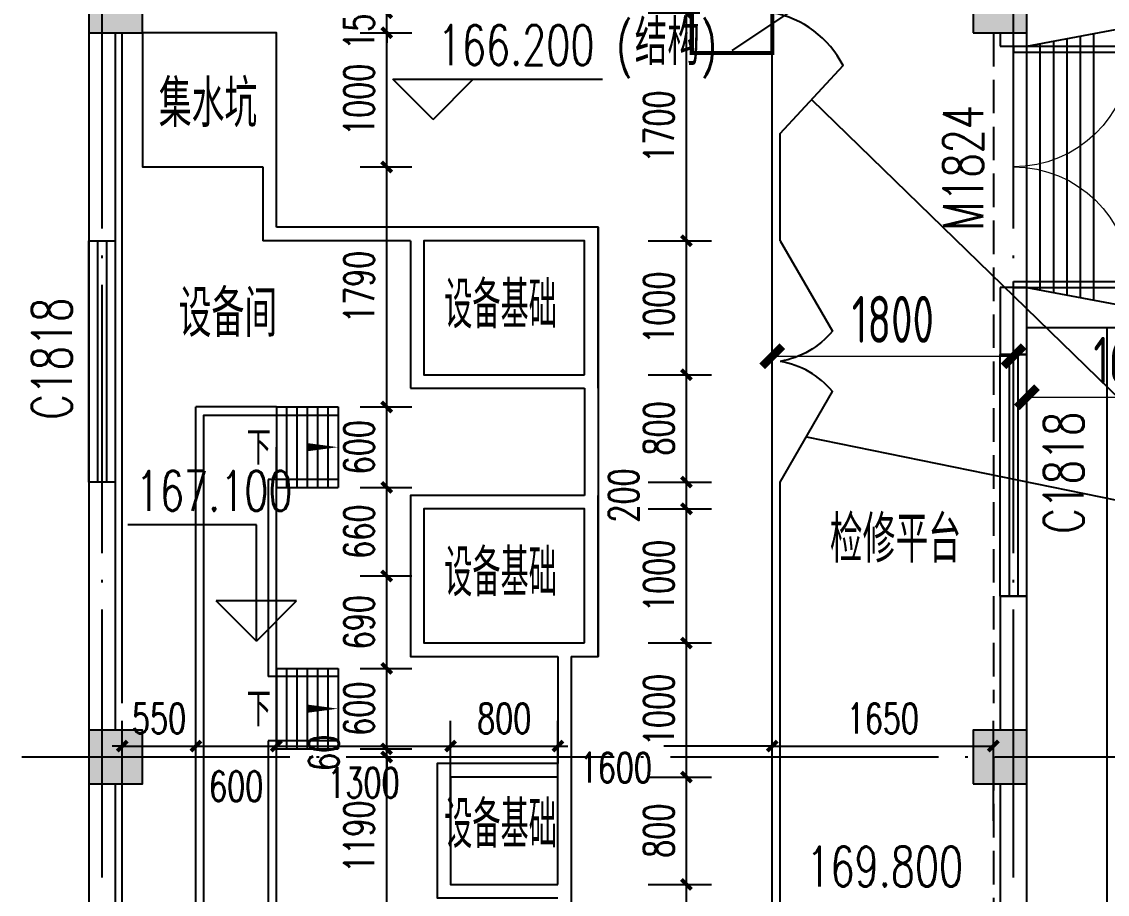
# Model space of a CAD drawing. Header units: millimetres. Extents: x 1742399 to 4898386, y 2481636 to 5226310.
# Drawn here: x 2088888 to 2096988, y 2673816 to 2680323 of the extents above; entities that cross this region are included whole.
import ezdxf

# ---------------------------------------------------------------- set-up
doc = ezdxf.new("R2010")
doc.units = ezdxf.units.MM
doc.header["$LTSCALE"] = 1000
doc.linetypes.add('DASH', pattern=[0.35, 0.25, -0.1])
doc.linetypes.add('DOTE', pattern=[2.42, 2, -0.2, 0.02, -0.2])
for name, color, linetype in [('COLUMN', 4, 'Continuous'), ('DIM_ELEV', 3, 'Continuous'), ('DIM_LEAD', 3, 'Continuous'), ('DOTE', 1, 'DOTE'), ('GROUND', 2, 'Continuous'), ('PUB_DIM', 3, 'Continuous'), ('PUB_HATCH', 8, 'Continuous'), ('STAIR', 2, 'Continuous'), ('TWT_TEXT', 7, 'Continuous'), ('WALL', 4, 'Continuous'), ('WINDOW_TEXT', 7, 'Continuous'), ('YHJ_剖面_梁板', 4, 'Continuous'), ('YHJ_平面_门窗', 3, 'Continuous'), ('YHJ_引出、索引', 3, 'Continuous'), ('YHJ_标高', 3, 'Continuous'), ('YHJ_立面_墙线中', 2, 'Continuous'), ('电缆沟', 7, 'Continuous'), ('附属构件', 6, 'Continuous')]:
    doc.layers.add(name, color=color, linetype=linetype)
doc.styles.add('_TCH_DIM', font='SIMPLEX', dxfattribs={"bigfont": 'GBCBIG'})
doc.styles.add('_TCH_DIM_T3', font='SIMPLEX', dxfattribs={"width": 0.705882, "bigfont": 'GBCBIG'})
doc.styles.add('_TCH_WINDOW', font='SIMPLEX', dxfattribs={"bigfont": 'GBCBIG'})
doc.styles.add('TSSD_REIN_T3', font='tssdeng.shx', dxfattribs={"width": 0.7, "bigfont": 'hztxt.shx'})
doc.styles.add('tssdeng', font='tssdeng.shx', dxfattribs={"width": 0.7, "bigfont": 'hztxt.shx'})
doc.styles.add('样式 1', font='tssdeng.shx', dxfattribs={"width": 0.7, "bigfont": 'hztxt.shx'})
doc.dimstyles.new('_TCH_ARCH&&100', dxfattribs={"dimtxt": 350, "dimasz": 150, "dimexe": 100, "dimexo": 200, "dimgap": 100, "dimtad": 1, "dimdec": 0, "dimzin": 0, "dimdsep": 46, "dimtxsty": 'TSSD_REIN_T3', "dimblk": 'ARCHTICK', "dimcen": 0.09, "dimclrt": 7, "dimazin": 2, "dimtfac": 1, "dimtdec": 0, "dimtix": 1, "dimtmove": 2, "dimatfit": 3, "dimfxl": 1, "dimfxlon": 1, "dimtolj": 1, "dimtzin": 0, "dimlwd": 18, "dimlwe": 18, "dimarcsym": 0})
doc.dimstyles.new('_TCH_ARCH&&75', dxfattribs={"dimtxt": 223.125, "dimasz": 75, "dimexe": 187.5, "dimexo": 225, "dimgap": 94.6875, "dimtad": 1, "dimdec": 0, "dimzin": 0, "dimdsep": 46, "dimtxsty": '_TCH_DIM_T3', "dimblk": 'ARCHTICK', "dimcen": 0.09, "dimclrt": 7, "dimazin": 2, "dimtfac": 1, "dimtdec": 0, "dimtix": 1, "dimtmove": 2, "dimatfit": 3, "dimfxl": 75, "dimtolj": 1, "dimtzin": 0, "dimarcsym": 0})

# ---------------------------------------------------------------- blocks, each defined once
blk = doc.blocks.new('_FZH')
blk.add_lwpolyline([(-0.5, -0.5), (0.5, -0.5), (0.5, 0.5), (-0.5, 0.5)], close=True)
at = {"layer": 'PUB_HATCH'}
blk.add_solid([(-0.5, -0.5), (0.5, -0.5), (-0.5, 0.5), (0.5, 0.5)], dxfattribs=at)
blk = doc.blocks.new('$WINLIB2D$00000001')
at = {"color": 0}
for points in [[(-0.5, 0.5), (-0.5, -0.5)], [(-0.5, 0.5), (0.5, 0.5)], [(0.5, -0.5), (0.5, 0.5)], [(0.5, 0.1667), (-0.5, 0.1667)], [(0.5, -0.1667), (-0.5, -0.1667)], [(-0.5, -0.5), (0.5, -0.5)]]:
    blk.add_lwpolyline(points, dxfattribs=at)
blk = doc.blocks.new('$DorLib2D$00000002')
for p, q in [((-0.5, 0), (-0.5, 0.4875)), ((-0.475, 0.4875), (-0.5, 0.4875)), ((-0.475, 0), (-0.475, 0.4875)), ((0.475, 0), (0.475, 0.4875)), ((0.475, 0.4875), (0.5, 0.4875)), ((0.5, 0), (0.5, 0.4875)), ((-0.5, 0), (-0.475, 0)), ((0.5, 0), (0.475, 0))]:
    blk.add_line(p, q)
at = {"lineweight": 13}
for centre, start, end in [((-0.4875, 0), 0, 88.5307), ((0.4875, 0), 91.4693, 180)]:
    blk.add_arc(centre, 0.4875, start, end, dxfattribs=at)
blk = doc.blocks.new('_ArchTick')
at = {"color": 0, "linetype": 'ByBlock', "const_width": 0.4}
blk.add_lwpolyline([(-0.5, -0.5), (0.5, 0.5)], dxfattribs=at)
blk = doc.blocks.new('*D183')
at = {"layer": 'Defpoints', "color": 0, "transparency": 16777216}
for p in [(2094488.5, 2678616.9), (2096288.5, 2678616.9), (2096288.5, 2677828.1)]:
    blk.add_point(p, dxfattribs=at)
at = {"layer": 'PUB_DIM', "color": 0, "lineweight": 18, "transparency": 16777216}
for p, q in [((2094488.5, 2677829.1), (2094488.5, 2677728.1)), ((2094488.5, 2677828.1), (2096288.5, 2677828.1)), ((2096288.5, 2677829.1), (2096288.5, 2677728.1))]:
    blk.add_line(p, q, dxfattribs=at)
at = {"layer": 'PUB_DIM', "color": 0, "lineweight": 18, "transparency": 16777216, "xscale": 150, "yscale": 150, "zscale": 150, "rotation": 180}
blk.add_blockref('_ArchTick', (2094488.5, 2677828.1), dxfattribs=at)
at = {"layer": 'PUB_DIM', "color": 0, "lineweight": 18, "transparency": 16777216, "xscale": 150, "yscale": 150, "zscale": 150}
blk.add_blockref('_ArchTick', (2096288.5, 2677828.1), dxfattribs=at)
at = {"layer": 'PUB_DIM', "color": 7, "transparency": 16777216, "insert": (2095388.5, 2678103.1), "char_height": 350, "attachment_point": 5, "style": 'TSSD_REIN_T3'}
blk.add_mtext('\\A1;1800', dxfattribs=at)
blk = doc.blocks.new('*D426')
at = {"layer": 'Defpoints', "color": 0, "transparency": 16777216}
for p in [(2096388.5, 2678040), (2097988.5, 2678040), (2097988.5, 2677523)]:
    blk.add_point(p, dxfattribs=at)
at = {"layer": 'PUB_DIM', "color": 0, "lineweight": 18, "transparency": 16777216}
for p, q in [((2096388.5, 2677524), (2096388.5, 2677423)), ((2096388.5, 2677523), (2097988.5, 2677523)), ((2097988.5, 2677524), (2097988.5, 2677423))]:
    blk.add_line(p, q, dxfattribs=at)
at = {"layer": 'PUB_DIM', "color": 0, "lineweight": 18, "transparency": 16777216, "xscale": 150, "yscale": 150, "zscale": 150, "rotation": 180}
blk.add_blockref('_ArchTick', (2096388.5, 2677523), dxfattribs=at)
at = {"layer": 'PUB_DIM', "color": 0, "lineweight": 18, "transparency": 16777216, "xscale": 150, "yscale": 150, "zscale": 150}
blk.add_blockref('_ArchTick', (2097988.5, 2677523), dxfattribs=at)
at = {"layer": 'PUB_DIM', "color": 7, "transparency": 16777216, "insert": (2097188.5, 2677798), "char_height": 350, "attachment_point": 5, "style": 'TSSD_REIN_T3'}
blk.add_mtext('\\A1;1600', dxfattribs=at)
blk = doc.blocks.new('*D486')
at = {"layer": 'Defpoints', "color": 0, "transparency": 16777216}
for p in [(2093338.5, 2680390), (2093848.4, 2680390), (2093338.5, 2678690)]:
    blk.add_point(p, dxfattribs=at)
at = {"layer": 'PUB_DIM', "color": 0, "lineweight": -2, "transparency": 16777216}
for p, q in [((2093563.5, 2680390), (2094035.9, 2680390)), ((2093848.4, 2678690), (2093848.4, 2680390)), ((2093563.5, 2678690), (2094035.9, 2678690))]:
    blk.add_line(p, q, dxfattribs=at)
at = {"layer": 'PUB_DIM', "color": 0, "lineweight": -2, "transparency": 16777216, "xscale": 75, "yscale": 75, "zscale": 75}
for p, rotation in [((2093848.4, 2680390), 90), ((2093848.4, 2678690), 270)]:
    blk.add_blockref('_ArchTick', p, dxfattribs=dict(at, rotation=rotation))
at = {"layer": 'PUB_DIM', "color": 7, "transparency": 16777216, "insert": (2093642.2, 2679540), "char_height": 223.12, "attachment_point": 5, "rotation": 90, "style": '_TCH_DIM_T3'}
blk.add_mtext('\\A1;1700', dxfattribs=at)
blk = doc.blocks.new('*D487')
at = {"layer": 'Defpoints', "color": 0, "transparency": 16777216}
for p in [(2093338.5, 2678690), (2093848.4, 2678690), (2093338.5, 2677690)]:
    blk.add_point(p, dxfattribs=at)
at = {"layer": 'PUB_DIM', "color": 0, "lineweight": -2, "transparency": 16777216}
for p, q in [((2093563.5, 2678690), (2094035.9, 2678690)), ((2093848.4, 2677690), (2093848.4, 2678690)), ((2093563.5, 2677690), (2094035.9, 2677690))]:
    blk.add_line(p, q, dxfattribs=at)
at = {"layer": 'PUB_DIM', "color": 0, "lineweight": -2, "transparency": 16777216, "xscale": 75, "yscale": 75, "zscale": 75}
for p, rotation in [((2093848.4, 2678690), 90), ((2093848.4, 2677690), 270)]:
    blk.add_blockref('_ArchTick', p, dxfattribs=dict(at, rotation=rotation))
at = {"layer": 'PUB_DIM', "color": 7, "transparency": 16777216, "insert": (2093642.2, 2678190), "char_height": 223.12, "attachment_point": 5, "rotation": 90, "style": '_TCH_DIM_T3'}
blk.add_mtext('\\A1;1000', dxfattribs=at)
blk = doc.blocks.new('*D488')
at = {"layer": 'Defpoints', "color": 0, "transparency": 16777216}
for p in [(2093338.5, 2677690), (2093848.4, 2677690), (2093338.5, 2676890)]:
    blk.add_point(p, dxfattribs=at)
at = {"layer": 'PUB_DIM', "color": 0, "lineweight": -2, "transparency": 16777216}
for p, q in [((2093563.5, 2677690), (2094035.9, 2677690)), ((2093848.4, 2676890), (2093848.4, 2677690)), ((2093563.5, 2676890), (2094035.9, 2676890))]:
    blk.add_line(p, q, dxfattribs=at)
at = {"layer": 'PUB_DIM', "color": 0, "lineweight": -2, "transparency": 16777216, "xscale": 75, "yscale": 75, "zscale": 75}
for p, rotation in [((2093848.4, 2677690), 90), ((2093848.4, 2676890), 270)]:
    blk.add_blockref('_ArchTick', p, dxfattribs=dict(at, rotation=rotation))
at = {"layer": 'PUB_DIM', "color": 7, "transparency": 16777216, "insert": (2093642.2, 2677290), "char_height": 223.12, "attachment_point": 5, "rotation": 90, "style": '_TCH_DIM_T3'}
blk.add_mtext('\\A1;800', dxfattribs=at)
blk = doc.blocks.new('*D489')
at = {"layer": 'Defpoints', "color": 0, "transparency": 16777216}
for p in [(2093338.5, 2676890), (2093848.4, 2676890), (2093338.5, 2676690)]:
    blk.add_point(p, dxfattribs=at)
at = {"layer": 'PUB_DIM', "color": 0, "lineweight": -2, "transparency": 16777216}
for p, q in [((2093563.5, 2676890), (2094035.9, 2676890)), ((2093848.4, 2676690), (2093848.4, 2676890)), ((2093563.5, 2676690), (2094035.9, 2676690))]:
    blk.add_line(p, q, dxfattribs=at)
at = {"layer": 'PUB_DIM', "color": 0, "lineweight": -2, "transparency": 16777216, "xscale": 75, "yscale": 75, "zscale": 75}
for p, rotation in [((2093848.4, 2676890), 90), ((2093848.4, 2676690), 270)]:
    blk.add_blockref('_ArchTick', p, dxfattribs=dict(at, rotation=rotation))
at = {"layer": 'PUB_DIM', "color": 7, "transparency": 16777216, "insert": (2093379.7, 2676790), "char_height": 223.12, "attachment_point": 5, "rotation": 90, "style": '_TCH_DIM_T3'}
blk.add_mtext('\\A1;200', dxfattribs=at)
blk = doc.blocks.new('*D490')
at = {"layer": 'Defpoints', "color": 0, "transparency": 16777216}
for p in [(2093338.5, 2676690), (2093848.4, 2676690), (2093338.5, 2675690)]:
    blk.add_point(p, dxfattribs=at)
at = {"layer": 'PUB_DIM', "color": 0, "lineweight": -2, "transparency": 16777216}
for p, q in [((2093563.5, 2676690), (2094035.9, 2676690)), ((2093848.4, 2675690), (2093848.4, 2676690)), ((2093563.5, 2675690), (2094035.9, 2675690))]:
    blk.add_line(p, q, dxfattribs=at)
at = {"layer": 'PUB_DIM', "color": 0, "lineweight": -2, "transparency": 16777216, "xscale": 75, "yscale": 75, "zscale": 75}
for p, rotation in [((2093848.4, 2676690), 90), ((2093848.4, 2675690), 270)]:
    blk.add_blockref('_ArchTick', p, dxfattribs=dict(at, rotation=rotation))
at = {"layer": 'PUB_DIM', "color": 7, "transparency": 16777216, "insert": (2093642.2, 2676190), "char_height": 223.12, "attachment_point": 5, "rotation": 90, "style": '_TCH_DIM_T3'}
blk.add_mtext('\\A1;1000', dxfattribs=at)
blk = doc.blocks.new('*D491')
at = {"layer": 'Defpoints', "color": 0, "transparency": 16777216}
for p in [(2093338.5, 2675690), (2093848.4, 2675690), (2093338.5, 2674690)]:
    blk.add_point(p, dxfattribs=at)
at = {"layer": 'PUB_DIM', "color": 0, "lineweight": -2, "transparency": 16777216}
for p, q in [((2093563.5, 2675690), (2094035.9, 2675690)), ((2093848.4, 2674690), (2093848.4, 2675690)), ((2093563.5, 2674690), (2094035.9, 2674690))]:
    blk.add_line(p, q, dxfattribs=at)
at = {"layer": 'PUB_DIM', "color": 0, "lineweight": -2, "transparency": 16777216, "xscale": 75, "yscale": 75, "zscale": 75}
for p, rotation in [((2093848.4, 2675690), 90), ((2093848.4, 2674690), 270)]:
    blk.add_blockref('_ArchTick', p, dxfattribs=dict(at, rotation=rotation))
at = {"layer": 'PUB_DIM', "color": 7, "transparency": 16777216, "insert": (2093642.2, 2675190), "char_height": 223.12, "attachment_point": 5, "rotation": 90, "style": '_TCH_DIM_T3'}
blk.add_mtext('\\A1;1000', dxfattribs=at)
blk = doc.blocks.new('*D492')
at = {"layer": 'Defpoints', "color": 0, "transparency": 16777216}
for p in [(2093338.5, 2674690), (2093848.4, 2674690), (2093338.5, 2673890)]:
    blk.add_point(p, dxfattribs=at)
at = {"layer": 'PUB_DIM', "color": 0, "lineweight": -2, "transparency": 16777216}
for p, q in [((2093563.5, 2674690), (2094035.9, 2674690)), ((2093848.4, 2673890), (2093848.4, 2674690)), ((2093563.5, 2673890), (2094035.9, 2673890))]:
    blk.add_line(p, q, dxfattribs=at)
at = {"layer": 'PUB_DIM', "color": 0, "lineweight": -2, "transparency": 16777216, "xscale": 75, "yscale": 75, "zscale": 75}
for p, rotation in [((2093848.4, 2674690), 90), ((2093848.4, 2673890), 270)]:
    blk.add_blockref('_ArchTick', p, dxfattribs=dict(at, rotation=rotation))
at = {"layer": 'PUB_DIM', "color": 7, "transparency": 16777216, "insert": (2093642.2, 2674290), "char_height": 223.12, "attachment_point": 5, "rotation": 90, "style": '_TCH_DIM_T3'}
blk.add_mtext('\\A1;800', dxfattribs=at)
blk = doc.blocks.new('*D493')
at = {"layer": 'Defpoints', "color": 0, "transparency": 16777216}
for p in [(2093338.5, 2673890), (2093848.4, 2673890), (2093338.5, 2672890)]:
    blk.add_point(p, dxfattribs=at)
at = {"layer": 'PUB_DIM', "color": 0, "lineweight": -2, "transparency": 16777216}
for p, q in [((2093563.5, 2673890), (2094035.9, 2673890)), ((2093848.4, 2672890), (2093848.4, 2673890)), ((2093563.5, 2672890), (2094035.9, 2672890))]:
    blk.add_line(p, q, dxfattribs=at)
at = {"layer": 'PUB_DIM', "color": 0, "lineweight": -2, "transparency": 16777216, "xscale": 75, "yscale": 75, "zscale": 75}
for p, rotation in [((2093848.4, 2673890), 90), ((2093848.4, 2672890), 270)]:
    blk.add_blockref('_ArchTick', p, dxfattribs=dict(at, rotation=rotation))
at = {"layer": 'PUB_DIM', "color": 7, "transparency": 16777216, "insert": (2093642.2, 2673390), "char_height": 223.12, "attachment_point": 5, "rotation": 90, "style": '_TCH_DIM_T3'}
blk.add_mtext('\\A1;1000', dxfattribs=at)
blk = doc.blocks.new('*D518')
at = {"layer": 'Defpoints', "color": 0, "transparency": 16777216}
for p in [(2090188.5, 2674921.1), (2089638.5, 2674139.3), (2090188.5, 2674139.3)]:
    blk.add_point(p, dxfattribs=at)
at = {"layer": 'PUB_DIM', "color": 0, "lineweight": -2, "transparency": 16777216}
for p, q in [((2089638.5, 2674364.3), (2089638.5, 2675108.6)), ((2090188.5, 2674364.3), (2090188.5, 2675108.6)), ((2089638.5, 2674921.1), (2089563.5, 2674921.1)), ((2089638.5, 2674921.1), (2090188.5, 2674921.1)), ((2090188.5, 2674921.1), (2090263.5, 2674921.1))]:
    blk.add_line(p, q, dxfattribs=at)
at = {"layer": 'PUB_DIM', "color": 0, "lineweight": -2, "transparency": 16777216, "xscale": 75, "yscale": 75, "zscale": 75}
blk.add_blockref('_ArchTick', (2089638.5, 2674921.1), dxfattribs=at)
at = {"layer": 'PUB_DIM', "color": 0, "lineweight": -2, "transparency": 16777216, "xscale": 75, "yscale": 75, "zscale": 75, "rotation": 180}
blk.add_blockref('_ArchTick', (2090188.5, 2674921.1), dxfattribs=at)
at = {"layer": 'PUB_DIM', "color": 7, "transparency": 16777216, "insert": (2089913.5, 2675127.4), "char_height": 223.12, "attachment_point": 5, "style": '_TCH_DIM_T3'}
blk.add_mtext('\\A1;550', dxfattribs=at)
blk = doc.blocks.new('*D519')
at = {"layer": 'Defpoints', "color": 0, "transparency": 16777216}
for p in [(2090788.5, 2674921.1), (2090188.5, 2674139.3), (2090788.5, 2674139.3)]:
    blk.add_point(p, dxfattribs=at)
at = {"layer": 'PUB_DIM', "color": 0, "lineweight": -2, "transparency": 16777216}
for p, q in [((2090188.5, 2674364.3), (2090188.5, 2675108.6)), ((2090788.5, 2674364.3), (2090788.5, 2675108.6)), ((2090188.5, 2674921.1), (2090788.5, 2674921.1))]:
    blk.add_line(p, q, dxfattribs=at)
at = {"layer": 'PUB_DIM', "color": 0, "lineweight": -2, "transparency": 16777216, "xscale": 75, "yscale": 75, "zscale": 75, "rotation": 180}
blk.add_blockref('_ArchTick', (2090188.5, 2674921.1), dxfattribs=at)
at = {"layer": 'PUB_DIM', "color": 0, "lineweight": -2, "transparency": 16777216, "xscale": 75, "yscale": 75, "zscale": 75}
blk.add_blockref('_ArchTick', (2090788.5, 2674921.1), dxfattribs=at)
at = {"layer": 'PUB_DIM', "color": 7, "transparency": 16777216, "insert": (2090488.5, 2674621.4), "char_height": 223.12, "attachment_point": 5, "style": '_TCH_DIM_T3'}
blk.add_mtext('\\A1;600', dxfattribs=at)
blk = doc.blocks.new('*D520')
at = {"layer": 'Defpoints', "color": 0, "transparency": 16777216}
for p in [(2092088.5, 2674921.1), (2090788.5, 2674139.3), (2092088.5, 2674139.3)]:
    blk.add_point(p, dxfattribs=at)
at = {"layer": 'PUB_DIM', "color": 0, "lineweight": -2, "transparency": 16777216}
for p, q in [((2090788.5, 2674364.3), (2090788.5, 2675108.6)), ((2092088.5, 2674364.3), (2092088.5, 2675108.6)), ((2090788.5, 2674921.1), (2092088.5, 2674921.1))]:
    blk.add_line(p, q, dxfattribs=at)
at = {"layer": 'PUB_DIM', "color": 0, "lineweight": -2, "transparency": 16777216, "xscale": 75, "yscale": 75, "zscale": 75, "rotation": 180}
blk.add_blockref('_ArchTick', (2090788.5, 2674921.1), dxfattribs=at)
at = {"layer": 'PUB_DIM', "color": 0, "lineweight": -2, "transparency": 16777216, "xscale": 75, "yscale": 75, "zscale": 75}
blk.add_blockref('_ArchTick', (2092088.5, 2674921.1), dxfattribs=at)
at = {"layer": 'PUB_DIM', "color": 7, "transparency": 16777216, "insert": (2091438.5, 2674647.8), "char_height": 223.12, "attachment_point": 5, "style": '_TCH_DIM_T3'}
blk.add_mtext('\\A1;1300', dxfattribs=at)
blk = doc.blocks.new('*D521')
at = {"layer": 'Defpoints', "color": 0, "transparency": 16777216}
for p in [(2092888.5, 2674921.1), (2092088.5, 2674139.3), (2092888.5, 2674139.3)]:
    blk.add_point(p, dxfattribs=at)
at = {"layer": 'PUB_DIM', "color": 0, "lineweight": -2, "transparency": 16777216}
for p, q in [((2092088.5, 2674364.3), (2092088.5, 2675108.6)), ((2092888.5, 2674364.3), (2092888.5, 2675108.6)), ((2092088.5, 2674921.1), (2092888.5, 2674921.1))]:
    blk.add_line(p, q, dxfattribs=at)
at = {"layer": 'PUB_DIM', "color": 0, "lineweight": -2, "transparency": 16777216, "xscale": 75, "yscale": 75, "zscale": 75, "rotation": 180}
blk.add_blockref('_ArchTick', (2092088.5, 2674921.1), dxfattribs=at)
at = {"layer": 'PUB_DIM', "color": 0, "lineweight": -2, "transparency": 16777216, "xscale": 75, "yscale": 75, "zscale": 75}
blk.add_blockref('_ArchTick', (2092888.5, 2674921.1), dxfattribs=at)
at = {"layer": 'PUB_DIM', "color": 7, "transparency": 16777216, "insert": (2092488.5, 2675127.4), "char_height": 223.12, "attachment_point": 5, "style": '_TCH_DIM_T3'}
blk.add_mtext('\\A1;800', dxfattribs=at)
blk = doc.blocks.new('*D522')
at = {"layer": 'Defpoints', "color": 0, "transparency": 16777216}
for p in [(2094488.5, 2674921.1), (2092888.5, 2674139.3), (2094488.5, 2674139.3)]:
    blk.add_point(p, dxfattribs=at)
at = {"layer": 'PUB_DIM', "color": 0, "lineweight": -2, "transparency": 16777216}
for p, q in [((2092888.5, 2674364.3), (2092888.5, 2675108.6)), ((2094488.5, 2674364.3), (2094488.5, 2675108.6)), ((2092888.5, 2674921.1), (2092964.3, 2674921.1)), ((2094488.5, 2674921.1), (2093678.6, 2674921.1))]:
    blk.add_line(p, q, dxfattribs=at)
at = {"layer": 'PUB_DIM', "color": 0, "lineweight": -2, "transparency": 16777216, "xscale": 75, "yscale": 75, "zscale": 75, "rotation": 180}
blk.add_blockref('_ArchTick', (2092888.5, 2674921.1), dxfattribs=at)
at = {"layer": 'PUB_DIM', "color": 0, "lineweight": -2, "transparency": 16777216, "xscale": 75, "yscale": 75, "zscale": 75}
blk.add_blockref('_ArchTick', (2094488.5, 2674921.1), dxfattribs=at)
at = {"layer": 'PUB_DIM', "color": 7, "transparency": 16777216, "insert": (2093321.5, 2674760.4), "char_height": 223.12, "attachment_point": 5, "style": '_TCH_DIM_T3'}
blk.add_mtext('\\A1;1600', dxfattribs=at)
blk = doc.blocks.new('*D523')
at = {"layer": 'Defpoints', "color": 0, "transparency": 16777216}
for p in [(2096138.5, 2674921.1), (2094488.5, 2674139.3), (2096138.5, 2674139.3)]:
    blk.add_point(p, dxfattribs=at)
at = {"layer": 'PUB_DIM', "color": 0, "lineweight": -2, "transparency": 16777216}
for p, q in [((2094488.5, 2674364.3), (2094488.5, 2675108.6)), ((2096138.5, 2674364.3), (2096138.5, 2675108.6)), ((2094488.5, 2674921.1), (2096138.5, 2674921.1))]:
    blk.add_line(p, q, dxfattribs=at)
at = {"layer": 'PUB_DIM', "color": 0, "lineweight": -2, "transparency": 16777216, "xscale": 75, "yscale": 75, "zscale": 75, "rotation": 180}
blk.add_blockref('_ArchTick', (2094488.5, 2674921.1), dxfattribs=at)
at = {"layer": 'PUB_DIM', "color": 0, "lineweight": -2, "transparency": 16777216, "xscale": 75, "yscale": 75, "zscale": 75}
blk.add_blockref('_ArchTick', (2096138.5, 2674921.1), dxfattribs=at)
at = {"layer": 'PUB_DIM', "color": 7, "transparency": 16777216, "insert": (2095313.5, 2675127.4), "char_height": 223.12, "attachment_point": 5, "style": '_TCH_DIM_T3'}
blk.add_mtext('\\A1;1650', dxfattribs=at)
blk = doc.blocks.new('*D680')
at = {"layer": 'Defpoints', "color": 0, "transparency": 16777216}
for p in [(2091188.4, 2674840), (2091611.8, 2674840), (2091188.4, 2673650)]:
    blk.add_point(p, dxfattribs=at)
at = {"layer": 'PUB_DIM', "color": 0, "lineweight": -2, "transparency": 16777216}
for p, q in [((2091413.4, 2674840), (2091799.3, 2674840)), ((2091611.8, 2673650), (2091611.8, 2674840)), ((2091413.4, 2673650), (2091799.3, 2673650))]:
    blk.add_line(p, q, dxfattribs=at)
at = {"layer": 'PUB_DIM', "color": 0, "lineweight": -2, "transparency": 16777216, "xscale": 75, "yscale": 75, "zscale": 75}
for p, rotation in [((2091611.8, 2674840), 90), ((2091611.8, 2673650), 270)]:
    blk.add_blockref('_ArchTick', p, dxfattribs=dict(at, rotation=rotation))
at = {"layer": 'PUB_DIM', "color": 7, "transparency": 16777216, "insert": (2091405.5, 2674245), "char_height": 223.12, "attachment_point": 5, "rotation": 90, "style": '_TCH_DIM_T3'}
blk.add_mtext('\\A1;1190', dxfattribs=at)
blk = doc.blocks.new('*D681')
at = {"layer": 'Defpoints', "color": 0, "transparency": 16777216}
for p in [(2091188.4, 2674900), (2091611.8, 2674900), (2091188.4, 2674840)]:
    blk.add_point(p, dxfattribs=at)
at = {"layer": 'PUB_DIM', "color": 0, "lineweight": -2, "transparency": 16777216}
for p, q in [((2091611.8, 2674900), (2091611.8, 2674975)), ((2091413.4, 2674900), (2091799.3, 2674900)), ((2091611.8, 2674840), (2091611.8, 2674900)), ((2091413.4, 2674840), (2091799.3, 2674840)), ((2091611.8, 2674840), (2091611.8, 2674765))]:
    blk.add_line(p, q, dxfattribs=at)
at = {"layer": 'PUB_DIM', "color": 0, "lineweight": -2, "transparency": 16777216, "xscale": 75, "yscale": 75, "zscale": 75}
for p, rotation in [((2091611.8, 2674900), 270), ((2091611.8, 2674840), 90)]:
    blk.add_blockref('_ArchTick', p, dxfattribs=dict(at, rotation=rotation))
at = {"layer": 'PUB_DIM', "color": 7, "transparency": 16777216, "insert": (2091143, 2674870), "char_height": 223.12, "attachment_point": 5, "rotation": 90, "style": '_TCH_DIM_T3'}
blk.add_mtext('\\A1;60', dxfattribs=at)
blk = doc.blocks.new('*D682')
at = {"layer": 'Defpoints', "color": 0, "transparency": 16777216}
for p in [(2091188.4, 2675500), (2091611.8, 2675500), (2091188.4, 2674900)]:
    blk.add_point(p, dxfattribs=at)
at = {"layer": 'PUB_DIM', "color": 0, "lineweight": -2, "transparency": 16777216}
for p, q in [((2091413.4, 2675500), (2091799.3, 2675500)), ((2091611.8, 2674900), (2091611.8, 2675500)), ((2091413.4, 2674900), (2091799.3, 2674900))]:
    blk.add_line(p, q, dxfattribs=at)
at = {"layer": 'PUB_DIM', "color": 0, "lineweight": -2, "transparency": 16777216, "xscale": 75, "yscale": 75, "zscale": 75}
for p, rotation in [((2091611.8, 2675500), 90), ((2091611.8, 2674900), 270)]:
    blk.add_blockref('_ArchTick', p, dxfattribs=dict(at, rotation=rotation))
at = {"layer": 'PUB_DIM', "color": 7, "transparency": 16777216, "insert": (2091405.5, 2675200), "char_height": 223.12, "attachment_point": 5, "rotation": 90, "style": '_TCH_DIM_T3'}
blk.add_mtext('\\A1;600', dxfattribs=at)
blk = doc.blocks.new('*D683')
at = {"layer": 'Defpoints', "color": 0, "transparency": 16777216}
for p in [(2091188.4, 2676190), (2091611.8, 2676190), (2091188.4, 2675500)]:
    blk.add_point(p, dxfattribs=at)
at = {"layer": 'PUB_DIM', "color": 0, "lineweight": -2, "transparency": 16777216}
for p, q in [((2091413.4, 2676190), (2091799.3, 2676190)), ((2091611.8, 2675500), (2091611.8, 2676190)), ((2091413.4, 2675500), (2091799.3, 2675500))]:
    blk.add_line(p, q, dxfattribs=at)
at = {"layer": 'PUB_DIM', "color": 0, "lineweight": -2, "transparency": 16777216, "xscale": 75, "yscale": 75, "zscale": 75}
for p, rotation in [((2091611.8, 2676190), 90), ((2091611.8, 2675500), 270)]:
    blk.add_blockref('_ArchTick', p, dxfattribs=dict(at, rotation=rotation))
at = {"layer": 'PUB_DIM', "color": 7, "transparency": 16777216, "insert": (2091405.5, 2675845), "char_height": 223.12, "attachment_point": 5, "rotation": 90, "style": '_TCH_DIM_T3'}
blk.add_mtext('\\A1;690', dxfattribs=at)
blk = doc.blocks.new('*D684')
at = {"layer": 'Defpoints', "color": 0, "transparency": 16777216}
for p in [(2091188.4, 2676850), (2091611.8, 2676850), (2091188.4, 2676190)]:
    blk.add_point(p, dxfattribs=at)
at = {"layer": 'PUB_DIM', "color": 0, "lineweight": -2, "transparency": 16777216}
for p, q in [((2091413.4, 2676850), (2091799.3, 2676850)), ((2091611.8, 2676190), (2091611.8, 2676850)), ((2091413.4, 2676190), (2091799.3, 2676190))]:
    blk.add_line(p, q, dxfattribs=at)
at = {"layer": 'PUB_DIM', "color": 0, "lineweight": -2, "transparency": 16777216, "xscale": 75, "yscale": 75, "zscale": 75}
for p, rotation in [((2091611.8, 2676850), 90), ((2091611.8, 2676190), 270)]:
    blk.add_blockref('_ArchTick', p, dxfattribs=dict(at, rotation=rotation))
at = {"layer": 'PUB_DIM', "color": 7, "transparency": 16777216, "insert": (2091405.5, 2676520), "char_height": 223.12, "attachment_point": 5, "rotation": 90, "style": '_TCH_DIM_T3'}
blk.add_mtext('\\A1;660', dxfattribs=at)
blk = doc.blocks.new('*D685')
at = {"layer": 'Defpoints', "color": 0, "transparency": 16777216}
for p in [(2091188.4, 2677450), (2091611.8, 2677450), (2091188.4, 2676850)]:
    blk.add_point(p, dxfattribs=at)
at = {"layer": 'PUB_DIM', "color": 0, "lineweight": -2, "transparency": 16777216}
for p, q in [((2091413.4, 2677450), (2091799.3, 2677450)), ((2091611.8, 2676850), (2091611.8, 2677450)), ((2091413.4, 2676850), (2091799.3, 2676850))]:
    blk.add_line(p, q, dxfattribs=at)
at = {"layer": 'PUB_DIM', "color": 0, "lineweight": -2, "transparency": 16777216, "xscale": 75, "yscale": 75, "zscale": 75}
for p, rotation in [((2091611.8, 2677450), 90), ((2091611.8, 2676850), 270)]:
    blk.add_blockref('_ArchTick', p, dxfattribs=dict(at, rotation=rotation))
at = {"layer": 'PUB_DIM', "color": 7, "transparency": 16777216, "insert": (2091405.5, 2677150), "char_height": 223.12, "attachment_point": 5, "rotation": 90, "style": '_TCH_DIM_T3'}
blk.add_mtext('\\A1;600', dxfattribs=at)
blk = doc.blocks.new('*D686')
at = {"layer": 'Defpoints', "color": 0, "transparency": 16777216}
for p in [(2091188.4, 2679240), (2091611.8, 2679240), (2091188.4, 2677450)]:
    blk.add_point(p, dxfattribs=at)
at = {"layer": 'PUB_DIM', "color": 0, "lineweight": -2, "transparency": 16777216}
for p, q in [((2091413.4, 2679240), (2091799.3, 2679240)), ((2091611.8, 2677450), (2091611.8, 2679240)), ((2091413.4, 2677450), (2091799.3, 2677450))]:
    blk.add_line(p, q, dxfattribs=at)
at = {"layer": 'PUB_DIM', "color": 0, "lineweight": -2, "transparency": 16777216, "xscale": 75, "yscale": 75, "zscale": 75}
for p, rotation in [((2091611.8, 2679240), 90), ((2091611.8, 2677450), 270)]:
    blk.add_blockref('_ArchTick', p, dxfattribs=dict(at, rotation=rotation))
at = {"layer": 'PUB_DIM', "color": 7, "transparency": 16777216, "insert": (2091405.5, 2678345), "char_height": 223.12, "attachment_point": 5, "rotation": 90, "style": '_TCH_DIM_T3'}
blk.add_mtext('\\A1;1790', dxfattribs=at)
blk = doc.blocks.new('*D687')
at = {"layer": 'Defpoints', "color": 0, "transparency": 16777216}
for p in [(2091188.4, 2680240), (2091611.8, 2680240), (2091188.4, 2679240)]:
    blk.add_point(p, dxfattribs=at)
at = {"layer": 'PUB_DIM', "color": 0, "lineweight": -2, "transparency": 16777216}
for p, q in [((2091413.4, 2680240), (2091799.3, 2680240)), ((2091611.8, 2679240), (2091611.8, 2680240)), ((2091413.4, 2679240), (2091799.3, 2679240))]:
    blk.add_line(p, q, dxfattribs=at)
at = {"layer": 'PUB_DIM', "color": 0, "lineweight": -2, "transparency": 16777216, "xscale": 75, "yscale": 75, "zscale": 75}
for p, rotation in [((2091611.8, 2680240), 90), ((2091611.8, 2679240), 270)]:
    blk.add_blockref('_ArchTick', p, dxfattribs=dict(at, rotation=rotation))
at = {"layer": 'PUB_DIM', "color": 7, "transparency": 16777216, "insert": (2091405.5, 2679740), "char_height": 223.12, "attachment_point": 5, "rotation": 90, "style": '_TCH_DIM_T3'}
blk.add_mtext('\\A1;1000', dxfattribs=at)
blk = doc.blocks.new('*D688')
at = {"layer": 'Defpoints', "color": 0, "transparency": 16777216}
for p in [(2091188.4, 2680390), (2091611.8, 2680390), (2091188.4, 2680240)]:
    blk.add_point(p, dxfattribs=at)
at = {"layer": 'PUB_DIM', "color": 0, "lineweight": -2, "transparency": 16777216}
for p, q in [((2091611.8, 2680390), (2091611.8, 2680465)), ((2091413.4, 2680390), (2091799.3, 2680390)), ((2091611.8, 2680240), (2091611.8, 2680390)), ((2091413.4, 2680240), (2091799.3, 2680240)), ((2091611.8, 2680240), (2091611.8, 2680165))]:
    blk.add_line(p, q, dxfattribs=at)
at = {"layer": 'PUB_DIM', "color": 0, "lineweight": -2, "transparency": 16777216, "xscale": 75, "yscale": 75, "zscale": 75}
for p, rotation in [((2091611.8, 2680390), 270), ((2091611.8, 2680240), 90)]:
    blk.add_blockref('_ArchTick', p, dxfattribs=dict(at, rotation=rotation))
at = {"layer": 'PUB_DIM', "color": 7, "transparency": 16777216, "insert": (2091405.5, 2680315), "char_height": 223.12, "attachment_point": 5, "rotation": 90, "style": '_TCH_DIM_T3'}
blk.add_mtext('\\A1;150', dxfattribs=at)

msp = doc.modelspace()

# ---------------------------------------------------------------- linework, layer by layer
at = {"layer": 'DIM_ELEV'}
for p, q in [((2091957.5, 2679594.8), (2091657.5, 2679894.8)), ((2091657.5, 2679894.8), (2093222.5, 2679894.8)), ((2091957.5, 2679594.8), (2092257.5, 2679894.8))]:
    msp.add_line(p, q, dxfattribs=at)
at = {"layer": 'DIM_LEAD'}
for p, q in [((2094188.5, 2680107), (2096781.9, 2681837.7)), ((2094782.6, 2679742.6), (2098067.6, 2676548.4)), ((2094743.3, 2677227.5), (2098067.6, 2676548.4))]:
    msp.add_line(p, q, dxfattribs=at)
at = {"layer": 'DOTE'}
for p, q in [((2089488.5, 2661840), (2089488.5, 2681540)), ((2096288.5, 2661840), (2096288.5, 2681540)), ((2088888.5, 2674840), (2097688.5, 2674840))]:
    msp.add_line(p, q, dxfattribs=at)
at = {"layer": 'GROUND'}
for p, q in [((2089388.5, 2680240), (2089388.5, 2675040)), ((2096388.5, 2675040), (2096388.5, 2678040)), ((2096988.5, 2665340), (2096988.5, 2678040)), ((2089388.5, 2674640), (2089388.5, 2669040)), ((2096388.5, 2669040), (2096388.5, 2674640))]:
    msp.add_line(p, q, dxfattribs=at)
at = {"layer": 'STAIR'}
for p, q in [((2096388.5, 2680140), (2097988.5, 2680440)), ((2096388.5, 2678040), (2096388.5, 2680240)), ((2096788.5, 2678265), (2096788.5, 2680215)), ((2096888.5, 2678246.3), (2096888.5, 2680233.8)), ((2096488.5, 2678321.3), (2096488.5, 2680158.8)), ((2096588.5, 2678302.5), (2096588.5, 2680177.5)), ((2096688.5, 2678283.8), (2096688.5, 2680196.3)), ((2096388.5, 2678340), (2097988.5, 2678040)), ((2097988.5, 2678040), (2096388.5, 2678040)), ((2090788.5, 2677450), (2091248.5, 2677450)), ((2090788.5, 2677450), (2090788.5, 2676850)), ((2090865.1, 2677450), (2090865.1, 2676850)), ((2090941.8, 2677450), (2090941.8, 2676850)), ((2091018.5, 2677450), (2091018.5, 2676850)), ((2091095.1, 2677450), (2091095.1, 2676850)), ((2091171.8, 2677450), (2091171.8, 2676850)), ((2091248.5, 2677450), (2091248.5, 2676850)), ((2090788.5, 2676850), (2091248.5, 2676850)), ((2090788.5, 2675500), (2091248.5, 2675500)), ((2090788.5, 2675500), (2090788.5, 2674900)), ((2090865.1, 2675500), (2090865.1, 2674900)), ((2090941.8, 2675500), (2090941.8, 2674900)), ((2091018.5, 2675500), (2091018.5, 2674900)), ((2091095.1, 2675500), (2091095.1, 2674900)), ((2091171.8, 2675500), (2091171.8, 2674900)), ((2091248.5, 2675500), (2091248.5, 2674900)), ((2090788.5, 2674900), (2091248.5, 2674900))]:
    msp.add_line(p, q, dxfattribs=at)
for points in [[(2090188.5, 2672150), (2090188.5, 2677450)], [(2090788.5, 2677450), (2090188.5, 2677450)], [(2090788.5, 2672150), (2090788.5, 2677150)]]:
    msp.add_lwpolyline(points, dxfattribs=at)
at = {"layer": 'WALL'}
for p, q in [((2089388.5, 2680240), (2089388.5, 2678690)), ((2089588.5, 2678690), (2089588.5, 2680240)), ((2096188.5, 2680240), (2096188.5, 2680140)), ((2096388.5, 2680140), (2096388.5, 2680240)), ((2096188.5, 2680140), (2096388.5, 2680140)), ((2089388.5, 2678690), (2089588.5, 2678690)), ((2096188.5, 2678340), (2096188.5, 2677840)), ((2096388.5, 2678340), (2096188.5, 2678340)), ((2096388.5, 2677840), (2096388.5, 2678340)), ((2096188.5, 2677840), (2096388.5, 2677840)), ((2089588.5, 2676890), (2089388.5, 2676890)), ((2089388.5, 2676890), (2089388.5, 2675040)), ((2089588.5, 2675040), (2089588.5, 2676890)), ((2096388.5, 2676040), (2096188.5, 2676040)), ((2096188.5, 2676040), (2096188.5, 2675040)), ((2096388.5, 2675040), (2096388.5, 2676040)), ((2089388.5, 2674640), (2089388.5, 2672740)), ((2089588.5, 2672740), (2089588.5, 2674640)), ((2096188.5, 2674640), (2096188.5, 2672740)), ((2096388.5, 2672740), (2096388.5, 2674640))]:
    msp.add_line(p, q, dxfattribs=at)
for points in [[(2094488.5, 2668990), (2094488.5, 2680390)], [(2089638.5, 2675240), (2089638.5, 2680240)], [(2089788.5, 2680240), (2089788.5, 2679240), (2090688.5, 2679240)], [(2090788.5, 2678790), (2090788.5, 2680240), (2089788.5, 2680240)], [(2090688.5, 2679240), (2090688.5, 2678690)], [(2091788.5, 2678790), (2090788.5, 2678790)], [(2093188.5, 2678790), (2093188.5, 2675590)], [(2091788.5, 2678690), (2090688.5, 2678690)], [(2093088.5, 2677590), (2093088.5, 2676790)], [(2092888.5, 2675590), (2092888.5, 2674790)], [(2092988.5, 2675590), (2092988.5, 2671990)], [(2089638.5, 2669140), (2089638.5, 2674840)]]:
    msp.add_lwpolyline(points, dxfattribs=at)
at = {"layer": 'WALL', "linetype": 'DASH'}
for points in [[(2096138.5, 2680240), (2096138.5, 2675240)], [(2096138.5, 2674840), (2096138.5, 2669140)]]:
    msp.add_lwpolyline(points, dxfattribs=at)
at = {"layer": 'YHJ_剖面_梁板'}
for points in [[(2093188.5, 2677590), (2093188.5, 2677590), (2093188.5, 2678790), (2091788.5, 2678790)], [(2091788.5, 2678690), (2091788.5, 2677590)], [(2091788.5, 2677590), (2093088.5, 2677590)], [(2093088.5, 2676790), (2091788.5, 2676790), (2091788.5, 2675590), (2092888.5, 2675590)], [(2092988.5, 2675590), (2093188.5, 2675590), (2093188.5, 2676790)], [(2092888.5, 2674790), (2091988.5, 2674790), (2091988.5, 2673790), (2092888.5, 2673790)]]:
    msp.add_lwpolyline(points, dxfattribs=at)
for points in [[(2093088.5, 2677690), (2093088.5, 2678690), (2091888.5, 2678690), (2091888.5, 2677690)], [(2093088.5, 2675690), (2093088.5, 2676690), (2091888.5, 2676690), (2091888.5, 2675690)], [(2092888.5, 2673890), (2092888.5, 2674690), (2092088.5, 2674690), (2092088.5, 2673890)]]:
    msp.add_lwpolyline(points, close=True, dxfattribs=at)
at = {"layer": 'YHJ_引出、索引'}
for points in [[(2090788.5, 2677150, 0, 0, 0), (2091248.5, 2677150, 0, 60, 0), (2091023.5, 2677150, 0, 0, 0)], [(2090788.5, 2675200, 0, 0, 0), (2091248.5, 2675200, 0, 60, 0), (2091023.5, 2675200, 0, 0, 0)]]:
    msp.add_lwpolyline(points, format="xyseb", dxfattribs=at)
at = {"layer": 'YHJ_标高'}
for p, q in [((2090639.1, 2676570.1), (2089679.2, 2676570.1)), ((2090639.1, 2675704), (2090639.1, 2676570.1)), ((2090639.1, 2675704), (2090339.1, 2676004)), ((2090939.1, 2676004), (2090339.1, 2676004)), ((2090639.1, 2675704), (2090939.1, 2676004))]:
    msp.add_line(p, q, dxfattribs=at)
at = {"layer": 'YHJ_立面_墙线中', "const_width": 30}
msp.add_lwpolyline([(2093888.5, 2680390), (2093888.5, 2680090), (2094488.5, 2680090), (2094488.5, 2680390)], dxfattribs=at)
at = {"layer": 'YHJ_立面_墙线中'}
msp.add_lwpolyline([(2094488.5, 2669790), (2094488.5, 2680390)], dxfattribs=at)
at = {"layer": '附属构件'}
for points in [[(2094548.5, 2679490), (2095016.7, 2679995.1, 0.234567), (2094488.5, 2680390, -0.038567)], [(2094548.5, 2678690), (2094938.2, 2678015, -0.177524), (2094548.5, 2677790, -1.732051)], [(2094548.5, 2676890), (2094938.2, 2677565, 0.177524), (2094548.5, 2677790, 1.732051)]]:
    msp.add_lwpolyline(points, format="xyb", dxfattribs=at)
for points in [[(2094548.5, 2678690), (2094548.5, 2679490)], [(2090248.5, 2671690), (2090248.5, 2677390), (2091248.5, 2677390)], [(2091248.5, 2676910), (2090728.5, 2676910)], [(2090728.5, 2676910), (2090728.5, 2675440)], [(2094548.5, 2669930), (2094548.5, 2676890)], [(2091248.5, 2675440), (2090728.5, 2675440)], [(2090728.5, 2674960), (2090728.5, 2673590)], [(2091248.5, 2674960), (2090728.5, 2674960)]]:
    msp.add_lwpolyline(points, dxfattribs=at)

# ---------------------------------------------------------------- block references
at = {"layer": 'COLUMN', "xscale": 400, "yscale": 400, "zscale": 400}
for p in [(2089588.5, 2680440), (2096188.5, 2680440), (2089588.5, 2674840), (2096188.5, 2674840)]:
    msp.add_blockref('_FZH', p, dxfattribs=at)
at = {"layer": 'YHJ_平面_门窗'}
ref = msp.add_blockref('$DorLib2D$00000002', (2096288.5, 2679240), dxfattribs=dict(at, xscale=-1800, yscale=1800, zscale=-1800, rotation=270))
ref.add_attrib('A', 'M1824', (2096062.2, 2678765), dxfattribs={"layer": 'WINDOW_TEXT', "height": 297.5, "rotation": 90, "style": '_TCH_WINDOW', "width": 0.705882})
ref = msp.add_blockref('$WINLIB2D$00000001', (2089488.5, 2677790), dxfattribs=dict(at, xscale=1800, yscale=-200, zscale=1800, rotation=90))
ref.add_attrib('A', 'C1818', (2089262.2, 2677355), dxfattribs={"layer": 'WINDOW_TEXT', "height": 297.5, "rotation": 90, "style": '_TCH_WINDOW', "width": 0.705882})
ref = msp.add_blockref('$WINLIB2D$00000001', (2096288.5, 2676940), dxfattribs=dict(at, xscale=-1800, yscale=-200, zscale=-1800, rotation=270))
ref.add_attrib('A', 'C1818', (2096812.2, 2676505), dxfattribs={"layer": 'WINDOW_TEXT', "height": 297.5, "rotation": 90, "style": '_TCH_WINDOW', "width": 0.705882})

# ---------------------------------------------------------------- texts
at = {"layer": 'DIM_ELEV', "color": 7, "style": '_TCH_DIM'}
msp.add_text('结构', height=337.59, dxfattribs=at).set_placement((2093462.5, 2679999.8))
at = {"layer": 'DIM_ELEV', "color": 7, "style": '_TCH_DIM', "width": 0.705882}
for s, p in [('166.200', (2091992.5, 2679999.8)), ('(', (2093322.5, 2679999.8)), (')', (2093953.9, 2679999.8)), ('169.800', (2094743.1, 2673873.6))]:
    msp.add_text(s, height=297.5, dxfattribs=at).set_placement(p)
at = {"layer": 'TWT_TEXT', "style": '样式 1', "width": 0.7}
msp.add_text('集水坑', height=350, dxfattribs=at).set_placement((2089911.2, 2679537.9))
at = {"layer": 'YHJ_引出、索引', "color": 7, "style": '_TCH_DIM'}
for p in [(2090567.3, 2677018.8), (2090567.3, 2675068.8)]:
    msp.add_text('下', height=253.2, dxfattribs=at).set_placement(p)
at = {"layer": 'YHJ_标高', "color": 7, "style": '_TCH_DIM', "width": 0.705882}
msp.add_text('167.100', height=297.5, dxfattribs=at).set_placement((2089739.2, 2676675.1))
at = {"layer": '电缆沟', "ltscale": 1.5, "style": 'tssdeng'}
for s, width, p in [('设备间', 0.7, (2090059.7, 2677972.8)), ('设备基础', 0.6, (2092041.4, 2678036.3)), ('检修平台', 0.7, (2094917.9, 2676288.9)), ('设备基础', 0.6, (2092041.4, 2676038.5)), ('设备基础', 0.6, (2092041.4, 2674161.5))]:
    msp.add_text(s, height=350, dxfattribs=dict(at, width=width)).set_placement(p)

# ---------------------------------------------------------------- dimensions: what is measured, and where the dimension line sits
at = {"layer": 'PUB_DIM'}
for p1, p2, distance, dimstyle, picture, middle in [((2091188.4, 2680240), (2091188.4, 2680390), -423.4, '_TCH_ARCH&&75', '*D688', (2091405.5, 2680315)), ((2093338.5, 2678690), (2093338.5, 2680390), -510, '_TCH_ARCH&&75', '*D486', (2093642.2, 2679540)), ((2091188.4, 2679240), (2091188.4, 2680240), -423.4, '_TCH_ARCH&&75', '*D687', (2091405.5, 2679740)), ((2091188.4, 2677450), (2091188.4, 2679240), -423.4, '_TCH_ARCH&&75', '*D686', (2091405.5, 2678345)), ((2093338.5, 2677690), (2093338.5, 2678690), -510, '_TCH_ARCH&&75', '*D487', (2093642.2, 2678190)), ((2094488.5, 2678616.9), (2096288.5, 2678616.9), -788.8, '_TCH_ARCH&&100', '*D183', (2095388.5, 2678103.1)), ((2096388.5, 2678040), (2097988.5, 2678040), -517, '_TCH_ARCH&&100', '*D426', (2097188.5, 2677798)), ((2093338.5, 2676890), (2093338.5, 2677690), -510, '_TCH_ARCH&&75', '*D488', (2093642.2, 2677290)), ((2091188.4, 2676850), (2091188.4, 2677450), -423.4, '_TCH_ARCH&&75', '*D685', (2091405.5, 2677150)), ((2091188.4, 2676190), (2091188.4, 2676850), -423.4, '_TCH_ARCH&&75', '*D684', (2091405.5, 2676520)), ((2093338.5, 2675690), (2093338.5, 2676690), -510, '_TCH_ARCH&&75', '*D490', (2093642.2, 2676190)), ((2091188.4, 2675500), (2091188.4, 2676190), -423.4, '_TCH_ARCH&&75', '*D683', (2091405.5, 2675845)), ((2093338.5, 2674690), (2093338.5, 2675690), -510, '_TCH_ARCH&&75', '*D491', (2093642.2, 2675190)), ((2091188.4, 2674900), (2091188.4, 2675500), -423.4, '_TCH_ARCH&&75', '*D682', (2091405.5, 2675200)), ((2089638.5, 2674139.3), (2090188.5, 2674139.3), 781.8, '_TCH_ARCH&&75', '*D518', (2089913.5, 2675127.4)), ((2092088.5, 2674139.3), (2092888.5, 2674139.3), 781.8, '_TCH_ARCH&&75', '*D521', (2092488.5, 2675127.4)), ((2094488.5, 2674139.3), (2096138.5, 2674139.3), 781.8, '_TCH_ARCH&&75', '*D523', (2095313.5, 2675127.4)), ((2091188.4, 2673650), (2091188.4, 2674840), -423.4, '_TCH_ARCH&&75', '*D680', (2091405.5, 2674245)), ((2093338.5, 2673890), (2093338.5, 2674690), -510, '_TCH_ARCH&&75', '*D492', (2093642.2, 2674290)), ((2093338.5, 2672890), (2093338.5, 2673890), -510, '_TCH_ARCH&&75', '*D493', (2093642.2, 2673390))]:
    dim = msp.add_aligned_dim(p1=p1, p2=p2, distance=distance, dimstyle=dimstyle, dxfattribs=at)
    dim.commit()
    dim.dimension.update_dxf_attribs({"geometry": picture, "text_midpoint": middle})
for base, p1, p2, angle, picture, middle in [((2093848.4, 2676890), (2093338.5, 2676690), (2093338.5, 2676890), 90, '*D489', (2093379.7, 2676790)), ((2090788.5, 2674921.1), (2090188.5, 2674139.3), (2090788.5, 2674139.3), 0, '*D519', (2090488.5, 2674621.4)), ((2092088.5, 2674921.1), (2090788.5, 2674139.3), (2092088.5, 2674139.3), 0, '*D520', (2091438.5, 2674647.8)), ((2094488.5, 2674921.1), (2092888.5, 2674139.3), (2094488.5, 2674139.3), 0, '*D522', (2093321.5, 2674760.4)), ((2091611.8, 2674900), (2091188.4, 2674840), (2091188.4, 2674900), 90, '*D681', (2091143, 2674870))]:
    dim = msp.add_linear_dim(base=base, p1=p1, p2=p2, angle=angle, dimstyle='_TCH_ARCH&&75', dxfattribs=at)
    dim.commit()
    dim.dimension.update_dxf_attribs({"geometry": picture, "text_midpoint": middle, "dimtype": 161})

doc.saveas('drawing.dxf')
